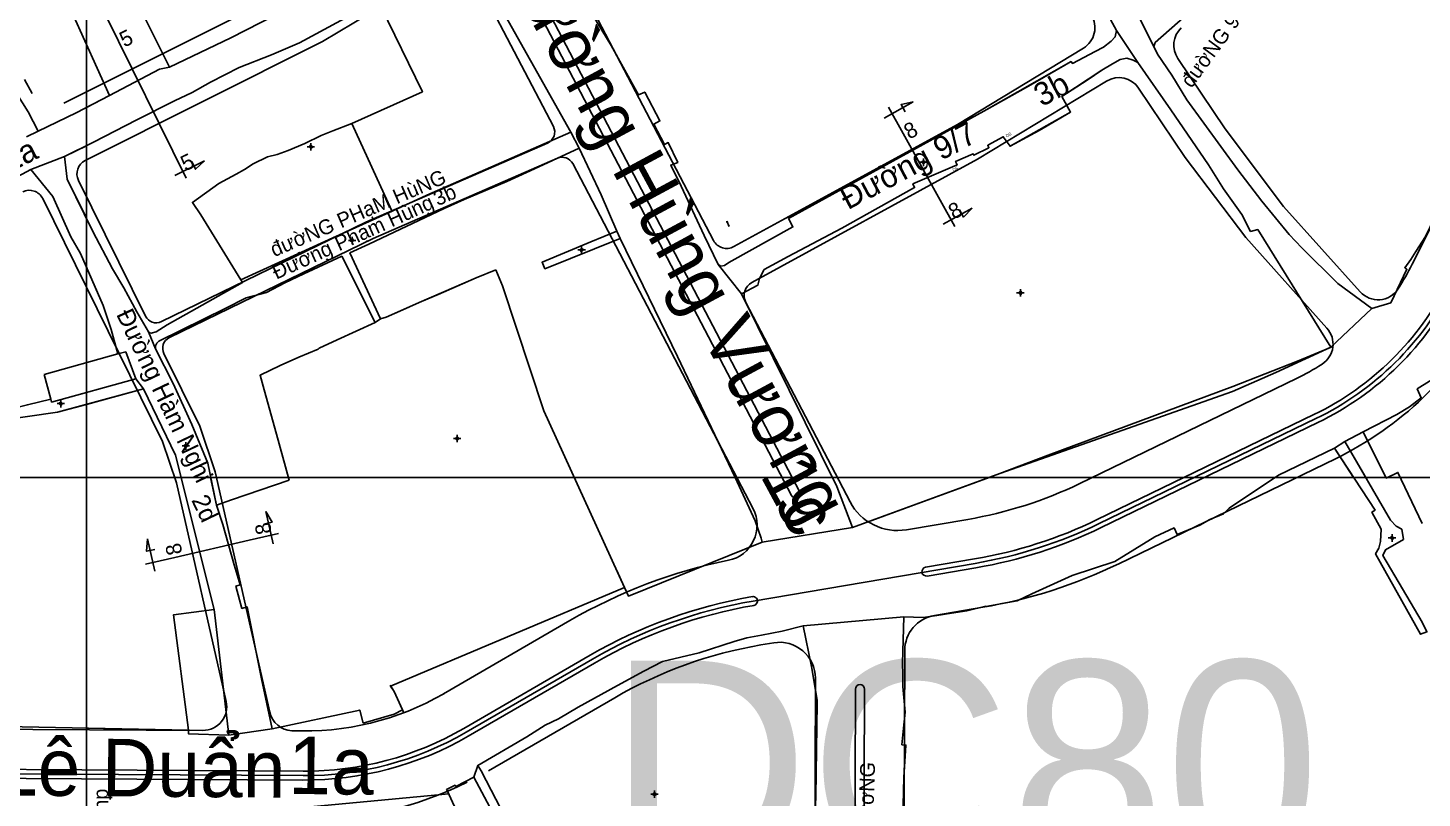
# Model space of a CAD drawing. Extents: x 547408 to 554234, y 1833375 to 1843904.
# Drawn here: x 551480.4 to 551949, y 1838892.1 to 1839151.2 of the extents above; entities that cross this region are included whole.
import ezdxf

# ---------------------------------------------------------------- set-up
doc = ezdxf.new("R2010")
doc.units = 0
for name, color, linetype in [('Level 1', 7, 'Continuous'), ('Level 10', 7, 'Continuous'), ('Level 11', 7, 'Continuous'), ('Level 2', 7, 'Continuous'), ('Level 27', 7, 'Continuous'), ('Level 30', 7, 'Continuous'), ('Level 4', 7, 'Continuous'), ('Level 5', 7, 'Continuous'), ('Level 52', 7, 'Continuous'), ('Level 62', 7, 'Continuous')]:
    doc.layers.add(name, color=color, linetype=linetype)

msp = doc.modelspace()

# ---------------------------------------------------------------- linework, layer by layer
at = {"layer": 'Level 1'}
for p, q in [((551852.23, 1839158.07), (551858.76, 1839144.88)), ((551716.03, 1839084.32), (551715.25, 1839086.16)), ((551715.25, 1839086.16), (551715.32, 1839085.69)), ((551715.25, 1839086.16), (551715.55, 1839085.78)), ((551716.03, 1839084.32), (551715.25, 1839086.16)), ((551715.25, 1839086.16), (551715.32, 1839085.69)), ((551715.25, 1839086.16), (551715.55, 1839085.78)), ((551716.03, 1839084.32), (551715.75, 1839084.67)), ((551716.03, 1839084.32), (551715.75, 1839084.67)), ((551716.03, 1839084.32), (551715.97, 1839084.76)), ((551716.03, 1839084.32), (551715.97, 1839084.76))]:
    msp.add_line(p, q, dxfattribs=at)
for points in [[(551858.76, 1839144.88), (551859.27, 1839146.2), (551869.58, 1839155.31), (551875.89, 1839161.53), (551886.41, 1839173.89), (551893.4, 1839183.64), (551901.78, 1839193.96), (551904.87, 1839198.9), (551916.83, 1839216.38), (551927.95, 1839232.16), (551933.39, 1839239.22), (551937.92, 1839245.38), (551949.83, 1839258.03)], [(551506.31, 1839155.82), (551510.8, 1839146.74)], [(551510.8, 1839146.74), (551529.07, 1839109.72)], [(551768.22, 1839120.85), (551777.95, 1839126.25)], [(551769.64, 1839124.53), (551774.56, 1839115.68)], [(551777.95, 1839126.25), (551773.88, 1839125.38), (551775.26, 1839122.9)], [(551774.56, 1839115.68), (551787.02, 1839093.24)], [(551533.55, 1839100.64), (551529.07, 1839109.72)], [(551529.71, 1839101.56), (551539.7, 1839106.49)], [(551539.7, 1839106.49), (551536.67, 1839103.64), (551535.41, 1839106.18)], [(551791.93, 1839084.38), (551787.02, 1839093.24)], [(551788.05, 1839085.12), (551797.78, 1839090.53)], [(551797.78, 1839090.53), (551794.89, 1839087.53), (551793.52, 1839090.01)], [(551840.47, 1838984.44), (551913.3, 1839019.77)], [(551560.33, 1838988.49), (551562.41, 1838984.89), (551559.65, 1838984.25)], [(551562.84, 1838977.64), (551560.33, 1838988.49)], [(551520.52, 1838979.28), (551520.23, 1838975.13), (551523, 1838975.77)], [(551523.03, 1838968.43), (551520.52, 1838979.28)], [(551529.75, 1838973.1), (551554.76, 1838978.89)], [(551564.62, 1838981.17), (551554.76, 1838978.89)], [(551519.88, 1838970.82), (551529.75, 1838973.1)], [(551724.18, 1838958.41), (551798.78, 1838971.08)], [(551627.62, 1838914.25), (551670.08, 1838938.86)], [(551386.68, 1838900.79), (551572.83, 1838899.69)]]:
    msp.add_lwpolyline(points, dxfattribs=at)
for centre, radius, start, end in [((551869.65, 1839109.74), 100, 295.8785, 333.3871), ((551772.81, 1839123.89), 155, 279.6434, 295.8785), ((551751.32, 1838798.7), 162, 99.6434, 120.0973), ((551573.47, 1839007.69), 108, 269.6616, 300.0973)]:
    msp.add_arc(centre, radius, start, end, dxfattribs=at)
at = {"layer": 'Level 10'}
for p, q in [((551852.23, 1839158.07), (551858.76, 1839144.88)), ((551846.24, 1839150.26), (551853.45, 1839139.49)), ((551479.91, 1839114.49), (551483.86, 1839116.42)), ((551662.89, 1839116.1), (551665.68, 1839110.76)), ((551481.32, 1839103.57), (551492.64, 1839107.86)), ((551678.26, 1839082.81), (551679.45, 1839080.28)), ((551712.41, 1839071.62), (551720.16, 1839061.67)), ((551918.36, 1839043.79), (551932.1, 1839056.82)), ((551520.9, 1839048.97), (551523.22, 1839043.28)), ((551516.62, 1839033.13), (551519.2, 1839029.72)), ((551919.53, 1839009.77), (551923.05, 1839012.03)), ((551727.13, 1838978.2), (551757.47, 1838983.15)), ((551740.98, 1838950.04), (551774.75, 1838953.06)), ((551547.9, 1838913.26), (551562.45, 1838915.4)), ((551630.3, 1838899.16), (551631.61, 1838903.13))]:
    msp.add_line(p, q, dxfattribs=at)
for points in [[(551344.61, 1839305.69), (551347.07, 1839304.57), (551349.72, 1839303.43), (551363.29, 1839295.87), (551370.25, 1839283.09), (551377.49, 1839273.37), (551381.78, 1839267.82), (551386.24, 1839262.18), (551396.27, 1839249.84), (551408.43, 1839233.16), (551417.73, 1839220.11), (551426.05, 1839206.76), (551429.8, 1839201.1), (551440.36, 1839185.46), (551451.36, 1839169.37), (551454.71, 1839164.2), (551464.05, 1839148.66), (551469.49, 1839140.18), (551480.42, 1839122.9), (551483.86, 1839116.42)], [(551482.45, 1839298.41), (551464.08, 1839289.14), (551461.99, 1839288.05), (551453.15, 1839282.69), (551444.13, 1839277.09), (551447.85, 1839271.54), (551452.05, 1839265.69), (551455.03, 1839261.72), (551459.11, 1839256.03), (551462.47, 1839251.25), (551466.14, 1839246.23), (551469.64, 1839241.23), (551483.85, 1839219.5), (551487.72, 1839215.07), (551489.34, 1839212.06), (551495.82, 1839199.44), (551502.85, 1839186.94), (551514.61, 1839164.79), (551527.98, 1839137.95)], [(551769.73, 1839289.58), (551771.92, 1839289.02), (551773.86, 1839287.68), (551781.67, 1839272.48), (551784.59, 1839265.91), (551789.48, 1839255.26), (551800.08, 1839233.84), (551809.48, 1839215.4), (551812.94, 1839209.05), (551815.56, 1839202.46), (551820.8, 1839193.88), (551823.64, 1839188.59), (551825.96, 1839184.36), (551829.78, 1839177.69), (551833.15, 1839171.2), (551840.3, 1839159.31), (551844.28, 1839154.04), (551846.24, 1839150.26)], [(551858.76, 1839144.88), (551859.27, 1839146.2), (551869.58, 1839155.31), (551875.89, 1839161.53), (551886.41, 1839173.89), (551893.4, 1839183.64), (551901.78, 1839193.96), (551904.87, 1839198.9), (551916.83, 1839216.38), (551927.95, 1839232.16), (551933.39, 1839239.22), (551937.92, 1839245.38), (551949.83, 1839258.03)], [(551932.1, 1839056.82), (551938.47, 1839058.67), (551943.85, 1839069.99), (551943.15, 1839070.48), (551945.15, 1839073.25), (551945.16, 1839073.27), (551946.92, 1839075.95), (551950.1, 1839081.04), (551953.23, 1839087.46), (551957.35, 1839094.46), (551970.7, 1839123.21), (551978.15, 1839138.73), (551990.52, 1839166.73), (552000.84, 1839183.23), (552003.59, 1839189.74), (552027.54, 1839227.93), (552036.84, 1839246.5)], [(551649.8, 1839199.45), (551649.19, 1839196.26), (551649.61, 1839192.17), (551650.22, 1839190.16), (551654.27, 1839183.44), (551657.65, 1839177.71), (551662.61, 1839169.11), (551671.72, 1839152.97), (551676.37, 1839145.2), (551685.62, 1839128.61), (551687.68, 1839129.59), (551692.79, 1839119.88), (551690.75, 1839118.82), (551694.33, 1839112), (551695.59, 1839112.6), (551698.77, 1839105.93), (551696.45, 1839105.01), (551699.99, 1839097.89), (551707.62, 1839081.33), (551712.41, 1839071.62)], [(551492.64, 1839107.86), (551502.4, 1839112.71), (551516.96, 1839120.26), (551529.59, 1839126.58), (551535.62, 1839129.44), (551541.72, 1839132.94), (551551.37, 1839137.9), (551562.2, 1839142.15), (551571.64, 1839146.11), (551597.94, 1839160.4), (551619.98, 1839173.88)], [(551619.98, 1839173.88), (551625.59, 1839173.01), (551628.69, 1839171.57), (551631.2, 1839169.5), (551633.67, 1839167.2), (551635.73, 1839164.39), (551662.89, 1839116.1)], [(551527.98, 1839137.95), (551548.53, 1839147.85), (551568.97, 1839158.28)], [(551712.41, 1839071.62), (551713.28, 1839071.04), (551714.49, 1839071.25), (551715.92, 1839072.24), (551737.47, 1839084.23), (551736, 1839087.03), (551801.71, 1839123.17), (551831, 1839139.82), (551831.43, 1839139.19), (551839.1, 1839143.27), (551841.87, 1839144.67), (551844.46, 1839146.68), (551845.85, 1839148.14), (551846.24, 1839150.26)], [(551720.16, 1839061.67), (551725.69, 1839064.61), (551726.21, 1839066.86), (551727.83, 1839069.88), (551735.89, 1839074.32), (551753.98, 1839083.84), (551778.38, 1839097.48), (551777.83, 1839098.68), (551792.74, 1839105.13), (551792.2, 1839106.25), (551798.13, 1839108.8), (551798.33, 1839108.33), (551803.36, 1839110.88), (551803, 1839111.7), (551808.21, 1839114.57), (551810.48, 1839111.34), (551830.84, 1839122.84), (551827.88, 1839128.08), (551841.32, 1839136.91), (551844.95, 1839139.1), (551847.47, 1839140.52), (551849.69, 1839140.97), (551851.84, 1839140.36), (551853.45, 1839139.49)], [(551858.76, 1839144.88), (551860.09, 1839142.29), (551864.86, 1839135.28), (551869.95, 1839126.96), (551887, 1839103.46), (551895.11, 1839092.9), (551904.28, 1839081.69), (551908.57, 1839077.23), (551920.69, 1839065.17), (551932.1, 1839056.82)], [(551483.86, 1839116.42), (551496.59, 1839122.65), (551507.79, 1839128.39), (551524.56, 1839137.32), (551527.98, 1839137.95)], [(551853.45, 1839139.49), (551864.55, 1839123.56), (551877.21, 1839105.07), (551882.26, 1839097.03), (551888.35, 1839088.42), (551891.31, 1839082.72), (551893.73, 1839083.35), (551918.36, 1839043.79)], [(551520.9, 1839048.97), (551521.29, 1839048.58), (551521.83, 1839048.46), (551523.43, 1839048.91), (551527.19, 1839051.31), (551552.47, 1839065.55), (551551.98, 1839066.47), (551571.07, 1839075.13), (551582.87, 1839080.56), (551602.77, 1839089.53), (551614.47, 1839094.89), (551662.89, 1839116.1)], [(551492.64, 1839107.86), (551493.57, 1839100.29), (551502.2, 1839082.64), (551508.83, 1839070.15), (551512.56, 1839063.69), (551517, 1839055.72), (551520.9, 1839048.97)], [(551523.22, 1839043.28), (551523.25, 1839044.21), (551523.73, 1839045.13), (551524.31, 1839045.82), (551546.89, 1839056.92), (551553.7, 1839060.38), (551560.57, 1839062.17), (551566.74, 1839065.43), (551573.09, 1839068.49), (551585.87, 1839074.37), (551597.03, 1839052.09), (551598.87, 1839053.27), (551588.61, 1839075.5), (551594.97, 1839078.42), (551620.26, 1839090.39), (551626.97, 1839093.44), (551641.29, 1839099.49), (551649.14, 1839103.06), (551665.68, 1839110.76)], [(551665.68, 1839110.76), (551673.1, 1839095.03), (551678.26, 1839082.81)], [(551339.57, 1838991.66), (551341.67, 1838997.91), (551355.45, 1839014.08), (551361, 1839020.21), (551366.88, 1839027.41), (551373.65, 1839034.23), (551380.01, 1839039.79), (551385.93, 1839045.97), (551396.89, 1839051.61), (551395.63, 1839056.17), (551401.69, 1839059.87), (551409.05, 1839063.94), (551415.3, 1839067.1), (551425.98, 1839072.75), (551431.31, 1839075.5), (551437.48, 1839078.94), (551441.06, 1839080.71), (551446.75, 1839083.84), (551452.58, 1839088.15), (551462, 1839092.98), (551467.62, 1839096.22), (551481.32, 1839103.57)], [(551481.32, 1839103.57), (551488.79, 1839094.44), (551494.81, 1839080.89), (551498.04, 1839075.31), (551505.71, 1839057.75), (551508.36, 1839049.74), (551510.64, 1839041.49), (551513.22, 1839042.2), (551516.62, 1839033.13)], [(551678.26, 1839082.81), (551669.54, 1839079.24), (551653.19, 1839072.35), (551654.16, 1839070.15), (551679.45, 1839080.28)], [(551679.45, 1839080.28), (551698.72, 1839040.68), (551718.1, 1839000), (551724.78, 1838985.35), (551726.81, 1838979.54), (551727.13, 1838978.2)], [(551720.16, 1839061.67), (551752.31, 1838996.9), (551757.47, 1838983.15)], [(551523.22, 1839043.28), (551529.14, 1839031.56), (551535.47, 1839017.82), (551540.79, 1839004.81), (551543.7, 1838990.64), (551545.92, 1838984.18), (551549.67, 1838970.54), (551551.65, 1838963.81), (551550.25, 1838963.43), (551552.27, 1838955.91), (551554.07, 1838956.44), (551558.86, 1838932.29), (551562.45, 1838915.4)], [(551757.47, 1838983.15), (551807.01, 1839001.29), (551885.27, 1839028.91), (551899.87, 1839035.25), (551918.36, 1839043.79)], [(551516.62, 1839033.13), (551488.33, 1839025.31), (551488.05, 1839026.29), (551480.22, 1839024.43), (551473.13, 1839022.61), (551466.03, 1839022.67), (551457.06, 1839021.67), (551447.87, 1839019.81), (551448.34, 1839016.47), (551470.83, 1839019.1), (551490.25, 1839021.88), (551519.2, 1839029.72)], [(551923.05, 1839012.03), (551929.21, 1839015.34), (551940.54, 1839021.1), (551944.71, 1839023.68), (551948.67, 1839026.77), (551947.35, 1839029.73), (551951.49, 1839032.37), (551955.71, 1839034.38)], [(551519.2, 1839029.72), (551529.95, 1839007.45), (551543, 1838955.6), (551547.9, 1838913.26)], [(551774.75, 1838953.06), (551781.29, 1838952.85), (551785.91, 1838953.51), (551790.8, 1838954.3), (551795.95, 1838955.07), (551802.37, 1838956.64), (551802.38, 1838956.58), (551812.89, 1838958.48), (551817.78, 1838960.78), (551831.41, 1838967.03), (551845.68, 1838971.65), (551859.14, 1838980.05), (551865.59, 1838982.99), (551866.6, 1838980.8), (551874.31, 1838983.94), (551877.63, 1838985.86), (551882.18, 1838987.68), (551884.18, 1838989.66), (551900.74, 1839000.77), (551919.53, 1839009.77)], [(551923.05, 1839012.03), (551938.35, 1838985.63), (551940.31, 1838983.54), (551942.16, 1838982.56), (551942.77, 1838979.12), (551936.71, 1838975.65), (551935.83, 1838973.74), (551948.98, 1838951.34), (551950.58, 1838947.99), (551948.49, 1838947.21), (551933.33, 1838974.27), (551934.42, 1838976.16), (551935.02, 1838978.46), (551935.18, 1838982.53), (551932.11, 1838988.32), (551933.2, 1838988.98), (551919.53, 1839009.77)], [(551562.45, 1838915.4), (551591.88, 1838921.75), (551593.08, 1838917.38), (551603.46, 1838920.4), (551606.31, 1838921.84), (551603.51, 1838927.97), (551602.29, 1838929.81), (551680.9, 1838962.98), (551682.23, 1838960.07), (551727.13, 1838978.2)], [(551631.61, 1838903.13), (551648.07, 1838912.69), (551654.24, 1838916.62), (551658.7, 1838918.77), (551665.34, 1838922.66), (551678.48, 1838930.03), (551687.34, 1838934.79), (551693.66, 1838938.11), (551705.96, 1838940.94), (551717.72, 1838944.84), (551721.98, 1838946.04), (551726.92, 1838946.9), (551733.93, 1838948.27), (551740.98, 1838950.04)], [(551740.98, 1838950.04), (551743.71, 1838936.39), (551745.65, 1838925.09), (551745.61, 1838924), (551745.2, 1838892.76), (551744.93, 1838886.72), (551745.25, 1838870.98), (551745, 1838865.93), (551744.52, 1838865.9), (551744.6, 1838853.64), (551744.58, 1838849.24), (551744.8, 1838843.3), (551744.82, 1838837.28)], [(551774.75, 1838953.06), (551774.31, 1838937.56), (551774.49, 1838933.75), (551774.48, 1838929.63), (551775.19, 1838921.06), (551774.63, 1838915.64), (551774.12, 1838910.06), (551775.5, 1838909.98), (551774.76, 1838899.1), (551774.5, 1838889.7), (551774.42, 1838880.87), (551774.49, 1838872.96)], [(551408.05, 1838917.34), (551426.71, 1838916.81), (551461.47, 1838916.43), (551534.33, 1838915.01), (551534.37, 1838913.71), (551547.9, 1838913.26)], [(551631.61, 1838903.13), (551632.66, 1838901.29), (551640.99, 1838885.26), (551648.82, 1838871), (551661.13, 1838845.94), (551664.53, 1838838.89)], [(551556.17, 1838887.42), (551621.81, 1838893.58), (551621.1, 1838895.01), (551623.96, 1838896.45), (551624.21, 1838896.04), (551630.3, 1838899.16)], [(551630.3, 1838899.16), (551636.52, 1838887.4)]]:
    msp.add_lwpolyline(points, dxfattribs=at)
at = {"layer": 'Level 11'}
for p, q in [((551574.85, 1839111.17), (551574.22, 1839111.17)), ((551575.47, 1839111.79), (551574.85, 1839111.17)), ((551574.85, 1839111.17), (551575.47, 1839110.55)), ((551575.47, 1839112.42), (551575.47, 1839111.79)), ((551576.09, 1839111.17), (551575.47, 1839111.79)), ((551575.47, 1839110.55), (551576.09, 1839111.17)), ((551575.47, 1839110.55), (551575.47, 1839109.92)), ((551576.72, 1839111.17), (551576.09, 1839111.17)), ((551780.75, 1839105.96), (551780.13, 1839105.96)), ((551781.38, 1839106.59), (551780.75, 1839105.96)), ((551780.75, 1839105.96), (551781.38, 1839105.33)), ((551781.38, 1839107.21), (551781.38, 1839106.59)), ((551782.01, 1839105.96), (551781.38, 1839106.59)), ((551781.38, 1839105.33), (551782.01, 1839105.96)), ((551781.38, 1839105.33), (551781.38, 1839104.71)), ((551782.63, 1839105.96), (551782.01, 1839105.96)), ((551689.94, 1839089.45), (551689.31, 1839088.82)), ((551689.94, 1839090.07), (551689.94, 1839089.45)), ((551690.56, 1839088.82), (551689.94, 1839089.45)), ((551689.31, 1839088.82), (551688.69, 1839088.82)), ((551689.31, 1839088.82), (551689.94, 1839088.19)), ((551689.94, 1839088.19), (551690.56, 1839088.82)), ((551689.94, 1839088.19), (551689.94, 1839087.57)), ((551691.19, 1839088.82), (551690.56, 1839088.82)), ((551588.69, 1839079.69), (551588.07, 1839079.69)), ((551589.32, 1839080.31), (551588.69, 1839079.69)), ((551588.69, 1839079.69), (551589.32, 1839079.07)), ((551589.32, 1839080.94), (551589.32, 1839080.31)), ((551589.94, 1839079.69), (551589.32, 1839080.31)), ((551589.32, 1839079.07), (551589.94, 1839079.69)), ((551590.57, 1839079.69), (551589.94, 1839079.69)), ((551589.32, 1839079.07), (551589.32, 1839078.44)), ((551665.85, 1839076.48), (551665.23, 1839076.48)), ((551666.48, 1839077.11), (551665.85, 1839076.48)), ((551665.85, 1839076.48), (551666.48, 1839075.85)), ((551666.48, 1839077.73), (551666.48, 1839077.11)), ((551667.11, 1839076.48), (551666.48, 1839077.11)), ((551666.48, 1839075.85), (551667.11, 1839076.48)), ((551666.48, 1839075.85), (551666.48, 1839075.23)), ((551667.73, 1839076.48), (551667.11, 1839076.48)), ((551813.31, 1839062.06), (551812.69, 1839062.06)), ((551813.94, 1839062.69), (551813.31, 1839062.06)), ((551813.31, 1839062.06), (551813.94, 1839061.43)), ((551813.94, 1839063.31), (551813.94, 1839062.69)), ((551814.56, 1839062.06), (551813.94, 1839062.69)), ((551813.94, 1839061.43), (551814.56, 1839062.06)), ((551813.94, 1839061.43), (551813.94, 1839060.81)), ((551815.19, 1839062.06), (551814.56, 1839062.06)), ((551490.77, 1839024.8), (551490.15, 1839024.8)), ((551491.4, 1839025.43), (551490.77, 1839024.8)), ((551490.77, 1839024.8), (551491.4, 1839024.17)), ((551491.4, 1839026.05), (551491.4, 1839025.43)), ((551492.03, 1839024.8), (551491.4, 1839025.43)), ((551491.4, 1839024.17), (551492.03, 1839024.8)), ((551491.4, 1839024.17), (551491.4, 1839023.55)), ((551492.65, 1839024.8), (551492.03, 1839024.8)), ((551624.64, 1839014.33), (551624.64, 1839013.71)), ((551532.81, 1839010.56), (551532.19, 1839010.56)), ((551533.44, 1839011.19), (551532.81, 1839010.56)), ((551532.81, 1839010.56), (551533.44, 1839009.93)), ((551533.44, 1839011.81), (551533.44, 1839011.19)), ((551534.06, 1839010.56), (551533.44, 1839011.19)), ((551533.44, 1839009.93), (551534.06, 1839010.56)), ((551533.44, 1839009.93), (551533.44, 1839009.31)), ((551534.69, 1839010.56), (551534.06, 1839010.56)), ((551624.01, 1839013.08), (551623.39, 1839013.08)), ((551624.64, 1839013.71), (551624.01, 1839013.08)), ((551624.01, 1839013.08), (551624.64, 1839012.45)), ((551625.27, 1839013.08), (551624.64, 1839013.71)), ((551624.64, 1839012.45), (551625.27, 1839013.08)), ((551624.64, 1839012.45), (551624.64, 1839011.83)), ((551625.89, 1839013.08), (551625.27, 1839013.08)), ((551938.25, 1838979.62), (551937.62, 1838979.62)), ((551938.87, 1838980.25), (551938.25, 1838979.62)), ((551938.25, 1838979.62), (551938.87, 1838978.99)), ((551938.87, 1838980.87), (551938.87, 1838980.25)), ((551939.49, 1838979.62), (551938.87, 1838980.25)), ((551938.87, 1838978.99), (551939.49, 1838979.62)), ((551938.87, 1838978.99), (551938.87, 1838978.37)), ((551940.12, 1838979.62), (551939.49, 1838979.62)), ((551690.33, 1838893.48), (551689.71, 1838893.48)), ((551690.96, 1838894.11), (551690.33, 1838893.48)), ((551690.33, 1838893.48), (551690.96, 1838892.85)), ((551690.96, 1838894.73), (551690.96, 1838894.11)), ((551691.59, 1838893.48), (551690.96, 1838894.11)), ((551690.96, 1838892.85), (551691.59, 1838893.48)), ((551690.96, 1838892.85), (551690.96, 1838892.23)), ((551692.21, 1838893.48), (551691.59, 1838893.48))]:
    msp.add_line(p, q, dxfattribs=at)
for centre in [(551575.47, 1839111.17), (551781.38, 1839105.96), (551689.94, 1839088.82), (551589.32, 1839079.69), (551666.48, 1839076.48), (551813.94, 1839062.06), (551491.4, 1839024.8), (551533.44, 1839010.56), (551624.64, 1839013.08), (551938.87, 1838979.62), (551690.96, 1838893.48)]:
    msp.add_circle(centre, 0.15, dxfattribs=at)
at = {"layer": 'Level 2'}
for p, q in [((551853.45, 1839139.49), (551846.24, 1839150.26)), ((551887, 1839103.46), (551869.95, 1839126.96)), ((551662.89, 1839116.1), (551614.47, 1839094.89)), ((551665.68, 1839110.76), (551662.89, 1839116.1)), ((551492.64, 1839107.86), (551481.32, 1839103.57)), ((551649.14, 1839103.06), (551665.68, 1839110.76)), ((551641.29, 1839099.49), (551649.14, 1839103.06)), ((551614.47, 1839094.89), (551602.77, 1839089.53)), ((551602.77, 1839089.53), (551582.87, 1839080.56)), ((551582.87, 1839080.56), (551571.07, 1839075.13)), ((551498.04, 1839075.31), (551505.71, 1839057.75)), ((551588.61, 1839075.5), (551594.97, 1839078.42)), ((551505.71, 1839057.75), (551508.36, 1839049.74)), ((551546.89, 1839056.92), (551553.7, 1839060.38)), ((551918.36, 1839043.79), (551932.1, 1839056.82)), ((551520.9, 1839048.97), (551523.22, 1839043.28)), ((551523.43, 1839048.91), (551521.83, 1839048.46)), ((551527.19, 1839051.31), (551523.43, 1839048.91)), ((551513.22, 1839042.2), (551516.62, 1839033.13)), ((551523.22, 1839043.28), (551523.25, 1839044.21)), ((551523.25, 1839044.21), (551523.73, 1839045.13)), ((551516.62, 1839033.13), (551519.2, 1839029.72)), ((551519.2, 1839029.72), (551529.95, 1839007.45)), ((551535.47, 1839017.82), (551529.14, 1839031.56)), ((551529.95, 1839007.45), (551543, 1838955.6)), ((551549.67, 1838970.54), (551545.92, 1838984.18)), ((551543, 1838955.6), (551547.9, 1838913.26)), ((551774.75, 1838953.06), (551740.98, 1838950.04)), ((551740.98, 1838950.04), (551743.71, 1838936.39)), ((551743.71, 1838936.39), (551745.65, 1838925.09)), ((551547.9, 1838913.26), (551562.45, 1838915.4))]:
    msp.add_line(p, q, dxfattribs=at)
for points in [[(551437.48, 1839078.94), (551441.06, 1839080.71), (551446.75, 1839083.84), (551452.58, 1839088.15), (551462, 1839092.98), (551467.62, 1839096.22), (551481.32, 1839103.57), (551492.64, 1839107.86), (551502.4, 1839112.71), (551516.96, 1839120.26), (551529.59, 1839126.58), (551535.62, 1839129.44), (551541.72, 1839132.94), (551551.37, 1839137.9), (551562.2, 1839142.15), (551571.64, 1839146.11), (551597.94, 1839160.4), (551619.98, 1839173.88), (551649.8, 1839199.45), (551672.62, 1839215.25)], [(551860.09, 1839142.29), (551858.76, 1839144.88), (551852.23, 1839158.07), (551840.03, 1839175.12), (551836.5, 1839180.24)], [(551573.55, 1839161.78), (551568.97, 1839158.28), (551548.53, 1839147.85), (551527.98, 1839137.95), (551524.56, 1839137.32), (551507.79, 1839128.39), (551496.59, 1839122.65), (551483.86, 1839116.42), (551479.91, 1839114.49)], [(551840.3, 1839159.31), (551844.28, 1839154.04), (551846.24, 1839150.26), (551853.45, 1839139.49), (551864.55, 1839123.56), (551877.21, 1839105.07), (551882.26, 1839097.03), (551888.35, 1839088.42), (551891.31, 1839082.72), (551893.73, 1839083.35), (551918.36, 1839043.79)], [(551846.24, 1839150.26), (551845.85, 1839148.14), (551844.46, 1839146.68), (551841.87, 1839144.67), (551839.1, 1839143.27), (551831.43, 1839139.19), (551831, 1839139.82), (551816.64, 1839131.52), (551801.71, 1839123.17), (551736, 1839087.03), (551737.47, 1839084.23), (551715.92, 1839072.24), (551714.49, 1839071.25), (551713.28, 1839071.04), (551712.41, 1839071.62), (551720.16, 1839061.67), (551725.69, 1839064.61), (551726.21, 1839066.86), (551727.83, 1839069.88), (551735.89, 1839074.32), (551753.98, 1839083.84), (551778.38, 1839097.48), (551777.83, 1839098.68), (551792.74, 1839105.13), (551792.2, 1839106.25), (551798.13, 1839108.8), (551798.33, 1839108.33), (551803.36, 1839110.88), (551803, 1839111.7), (551808.21, 1839114.57), (551810.48, 1839111.34), (551820.27, 1839116.68), (551830.84, 1839122.84), (551827.88, 1839128.08), (551836.43, 1839133.62), (551841.32, 1839136.91), (551844.95, 1839139.1), (551847.47, 1839140.52), (551849.69, 1839140.97), (551851.84, 1839140.36), (551853.45, 1839139.49)], [(551869.95, 1839126.96), (551864.86, 1839135.28), (551860.09, 1839142.29)], [(551529.14, 1839031.56), (551523.22, 1839043.28), (551520.9, 1839048.97), (551517, 1839055.72), (551512.56, 1839063.69), (551508.83, 1839070.15), (551502.2, 1839082.64), (551493.57, 1839100.29), (551492.64, 1839107.86)], [(551481.32, 1839103.57), (551488.79, 1839094.44), (551494.81, 1839080.89), (551498.04, 1839075.31)], [(551932.1, 1839056.82), (551920.69, 1839065.17), (551908.57, 1839077.23), (551904.28, 1839081.69), (551895.11, 1839092.9), (551887, 1839103.46)], [(551594.97, 1839078.42), (551620.26, 1839090.39), (551626.97, 1839093.44), (551641.29, 1839099.49)], [(551950.1, 1839081.04), (551946.92, 1839075.95), (551945.16, 1839073.27), (551945.15, 1839073.25), (551943.15, 1839070.48), (551943.85, 1839069.99), (551938.47, 1839058.67), (551932.1, 1839056.82), (551918.36, 1839043.79), (551899.87, 1839035.25), (551885.27, 1839028.91), (551807.01, 1839001.29), (551757.47, 1838983.15)], [(551571.07, 1839075.13), (551551.98, 1839066.47), (551552.47, 1839065.55), (551527.19, 1839051.31)], [(551573.09, 1839068.49), (551585.87, 1839074.37), (551597.03, 1839052.09), (551598.87, 1839053.27), (551588.61, 1839075.5)], [(551553.7, 1839060.38), (551560.57, 1839062.17), (551566.74, 1839065.43), (551573.09, 1839068.49)], [(551523.73, 1839045.13), (551524.31, 1839045.82), (551546.89, 1839056.92)], [(551508.36, 1839049.74), (551510.64, 1839041.49), (551513.22, 1839042.2)], [(551521.83, 1839048.46), (551521.29, 1839048.58), (551520.9, 1839048.97)], [(551556.17, 1838887.42), (551621.81, 1838893.58), (551621.1, 1838895.01), (551623.96, 1838896.45), (551624.21, 1838896.04), (551630.3, 1838899.16), (551631.61, 1838903.13), (551648.07, 1838912.69), (551654.24, 1838916.62), (551658.7, 1838918.77), (551665.34, 1838922.66), (551678.48, 1838930.03), (551687.34, 1838934.79), (551693.66, 1838938.11), (551705.96, 1838940.94), (551717.72, 1838944.84), (551721.98, 1838946.04), (551726.92, 1838946.9), (551733.93, 1838948.27), (551740.98, 1838950.04), (551774.75, 1838953.06), (551781.29, 1838952.85), (551785.91, 1838953.51), (551790.8, 1838954.3), (551795.95, 1838955.07), (551802.37, 1838956.64), (551802.38, 1838956.58), (551812.89, 1838958.48), (551817.78, 1838960.78), (551831.41, 1838967.03), (551845.68, 1838971.65), (551859.14, 1838980.05), (551865.59, 1838982.99), (551866.6, 1838980.8), (551874.31, 1838983.94), (551877.63, 1838985.86), (551882.18, 1838987.68), (551884.18, 1838989.66), (551900.74, 1839000.77), (551919.53, 1839009.77), (551923.05, 1839012.03), (551929.21, 1839015.34), (551940.54, 1839021.1), (551944.71, 1839023.68), (551948.67, 1839026.77), (551947.35, 1839029.73), (551951.49, 1839032.37)], [(551545.92, 1838984.18), (551543.7, 1838990.64), (551540.79, 1839004.81), (551535.47, 1839017.82)], [(551757.47, 1838983.15), (551727.13, 1838978.2), (551682.23, 1838960.07), (551680.9, 1838962.98), (551602.29, 1838929.81), (551603.51, 1838927.97), (551606.31, 1838921.84), (551603.46, 1838920.4), (551593.08, 1838917.38), (551591.88, 1838921.75), (551562.45, 1838915.4), (551547.9, 1838913.26), (551534.37, 1838913.71), (551534.33, 1838915.01), (551461.47, 1838916.43), (551426.71, 1838916.81), (551408.05, 1838917.34), (551404.51, 1838915.32), (551357.33, 1838909.19)], [(551552.27, 1838955.91), (551550.25, 1838963.43), (551551.65, 1838963.81), (551549.67, 1838970.54)], [(551562.45, 1838915.4), (551558.86, 1838932.29), (551554.07, 1838956.44), (551552.27, 1838955.91)], [(551774.49, 1838872.96), (551774.42, 1838880.87), (551774.5, 1838889.7), (551774.76, 1838899.1), (551775.5, 1838909.98), (551774.12, 1838910.06), (551774.63, 1838915.64), (551775.19, 1838921.06), (551774.48, 1838929.63), (551774.49, 1838933.75), (551774.31, 1838937.56), (551774.75, 1838953.06)], [(551745.65, 1838925.09), (551745.61, 1838924), (551745.2, 1838892.76), (551744.93, 1838886.72), (551745.25, 1838870.98)]]:
    msp.add_lwpolyline(points, dxfattribs=at)
at = {"layer": 'Level 27'}
for p, q in [((551685.62, 1839128.61), (551676.37, 1839145.2)), ((551673.1, 1839095.03), (551678.26, 1839082.81)), ((551724.78, 1838985.35), (551726.81, 1838979.54)), ((551727.13, 1838978.2), (551757.47, 1838983.15)), ((551726.81, 1838979.54), (551727.13, 1838978.2))]:
    msp.add_line(p, q, dxfattribs=at)
for points in [[(551676.37, 1839145.2), (551671.72, 1839152.97), (551662.61, 1839169.11), (551657.65, 1839177.71), (551654.27, 1839183.44)], [(551633.67, 1839167.2), (551635.73, 1839164.39), (551662.89, 1839116.1)], [(551692.79, 1839119.88), (551687.68, 1839129.59), (551685.62, 1839128.61)], [(551694.33, 1839112), (551690.75, 1839118.82), (551692.79, 1839119.88)], [(551662.89, 1839116.1), (551665.68, 1839110.76), (551673.1, 1839095.03)], [(551707.62, 1839081.33), (551699.99, 1839097.89), (551696.45, 1839105.01), (551698.77, 1839105.93), (551695.59, 1839112.6), (551694.33, 1839112)], [(551678.26, 1839082.81), (551679.45, 1839080.28), (551698.72, 1839040.68)], [(551720.16, 1839061.67), (551712.41, 1839071.62), (551707.62, 1839081.33)], [(551757.47, 1838983.15), (551752.31, 1838996.9), (551720.16, 1839061.67)], [(551698.72, 1839040.68), (551718.1, 1839000), (551724.78, 1838985.35)]]:
    msp.add_lwpolyline(points, dxfattribs=at)
at = {"layer": 'Level 30'}
for points in [[(551945.65, 1839071.66), (552029.11, 1839238.22)], [(551710.81, 1839079.68), (551655.84, 1839184.95)], [(551616.21, 1839168.62), (551579.34, 1839146.59)], [(551737, 1838993.87), (551647.2, 1839165.85)], [(551739.66, 1838995.25), (551649.86, 1839167.24)], [(551562.31, 1839160.98), (551492.38, 1839125.86)], [(551656.97, 1839117.96), (551633, 1839163.87)], [(551598.96, 1839158.31), (551612.95, 1839129.69), (551589.25, 1839119), (551602.72, 1839089.63)], [(551579.34, 1839146.59), (551499.6, 1839106.55)], [(551835.14, 1839144.35), (551792.78, 1839118.73)], [(551882.79, 1839117.19), (551866.87, 1839140.9)], [(551481.83, 1839129.06), (551479.17, 1839133.76)], [(551842.93, 1839133.29), (551799.52, 1839107.03)], [(551869.35, 1839107.62), (551853.71, 1839130.9)], [(551589.25, 1839119), (551582.89, 1839116.58), (551578.94, 1839115), (551573.4, 1839112.29), (551567.88, 1839109.92), (551564.11, 1839108.64), (551560.93, 1839107.77), (551556.08, 1839105.45), (551553.14, 1839103.5), (551550.37, 1839102.01), (551544.5, 1839098.85), (551535.63, 1839092.48), (551538.48, 1839088.28), (551551.98, 1839066.47), (551552.44, 1839065.61)], [(551792.78, 1839118.73), (551717.64, 1839077.6)], [(551902.45, 1839091.13), (551882.79, 1839117.19)], [(551593.94, 1839085.8), (551655.03, 1839112.44)], [(551596.45, 1839080.35), (551658.33, 1839107.34)], [(551724.09, 1838989.42), (551663.47, 1839105.52)], [(551799.52, 1839107.03), (551723.72, 1839065.54)], [(551889.7, 1839080.64), (551869.35, 1839107.62)], [(551519.88, 1839054.2), (551497.36, 1839099.87)], [(551525.59, 1839012.07), (551485.33, 1839093.76)], [(551928.21, 1839062.37), (551902.45, 1839091.13)], [(551525.21, 1839052.37), (551593.94, 1839085.8)], [(551527.9, 1839047.01), (551596.45, 1839080.35)], [(551917.01, 1839050.15), (551889.7, 1839080.64)], [(551756.7, 1838991.79), (551721.69, 1839058.84)], [(551762.76, 1838985.09), (551807.01, 1839001.29), (551823.27, 1839007.48), (551885.39, 1839030.57), (551907.07, 1839039.09), (551919, 1839043.97)], [(551538.1, 1839017.24), (551526.07, 1839041.64)], [(551833.92, 1838997.93), (551906.75, 1839033.26)], [(551450.01, 1839002.81), (551448.37, 1839016.47), (551470.83, 1839019.1), (551490.25, 1839021.88), (551517.16, 1839029.17)], [(551839.81, 1838985.79), (551912.64, 1839021.12)], [(551543.31, 1839001.83), (551538.1, 1839017.24)], [(551841.12, 1838983.09), (551913.95, 1839018.42)], [(551530.29, 1838998.17), (551525.59, 1839012.07)], [(551847.01, 1838970.94), (551919.85, 1839006.27)], [(551561.66, 1838921.01), (551543.31, 1839001.83)], [(551546.99, 1838924.66), (551530.29, 1838998.17)], [(551775.67, 1838982.37), (551796.27, 1838985.87)], [(551782.1, 1838969.77), (551798.53, 1838972.56)], [(551678.28, 1838968.7), (551680.79, 1838963.22)], [(551782.6, 1838966.81), (551799.03, 1838969.61)], [(551785.07, 1838953.54), (551801.29, 1838956.3)], [(551620.1, 1838927.22), (551662.56, 1838951.83)], [(551726.7, 1838943.62), (551731.04, 1838944.36)], [(551626.87, 1838915.55), (551669.33, 1838940.15)], [(551774.71, 1838836.75), (551775.08, 1838941.75)], [(551628.38, 1838912.95), (551670.84, 1838937.56)], [(551603.51, 1838927.97), (551602.13, 1838930.08)], [(551744.71, 1838836.86), (551745.05, 1838932.49)], [(551606.76, 1838920.85), (551603.51, 1838927.97)], [(551635.17, 1838901.28), (551677.61, 1838925.88)], [(551758.21, 1838836.81), (551758.54, 1838928.8)], [(551761.21, 1838836.8), (551761.54, 1838928.78)], [(551386.77, 1838915.79), (551539.14, 1838914.89)], [(551386.69, 1838902.29), (551572.84, 1838901.19)], [(551386.67, 1838899.29), (551572.82, 1838898.19)], [(551621.43, 1838894.42), (551625.47, 1838885.57), (551627.37, 1838877.35), (551633.39, 1838855.4), (551623.27, 1838852.57), (551611.93, 1838850.61), (551598.32, 1838847.33), (551591.7, 1838845.32), (551587.64, 1838855.49), (551560.75, 1838851.74), (551559.98, 1838855.8), (551556.49, 1838884.78)]]:
    msp.add_lwpolyline(points, dxfattribs=at)
for centre, radius, start, end in [((551831, 1839151.2), 8, 301.1674, 32.1319), ((551873.51, 1839145.36), 8, 133.3479, 213.8901), ((551847.07, 1839126.44), 8, 33.8901, 121.1674), ((551653.43, 1839116.11), 4, 293.5661, 27.5715), ((551501.85, 1839102.08), 5, 116.6668, 206.2403), ((551659.92, 1839103.67), 4, 27.5715, 113.5661), ((551480.84, 1839091.55), 5, 26.2403, 116.6067), ((551715.24, 1839081.99), 5, 207.5715, 298.6948), ((551869.65, 1839109.74), 85, 326.9188, 333.3871), ((551869.65, 1839109.74), 98.5, 295.8785, 333.3871), ((551726.12, 1839061.16), 5, 118.6948, 207.5715), ((551869.65, 1839109.74), 101.5, 295.8785, 333.3871), ((551934.17, 1839067.71), 8, 221.8532, 326.9188), ((551523.46, 1839055.97), 4, 206.2403, 295.9368), ((551869.65, 1839109.74), 115, 295.8785, 331.8676), ((551529.65, 1839043.41), 4, 115.9368, 206.2403), ((551911.05, 1839044.82), 8, 302.5213, 41.8532), ((551869.65, 1839109.74), 85, 295.8785, 302.5213), ((551772.81, 1839123.89), 140, 279.6434, 295.8785), ((551738.33, 1838994.56), 1.5, 207.5715, 27.5715), ((551772.66, 1839000.12), 18, 207.5715, 279.6434), ((551713.46, 1838983.87), 12, 281.5574, 27.5715), ((551772.81, 1839123.89), 153.5, 279.6434, 295.8785), ((551772.81, 1839123.89), 156.5, 279.6434, 295.8785), ((551751.32, 1838798.7), 177, 101.5574, 120.0973), ((551782.35, 1838968.29), 1.5, 99.6434, 279.6434), ((551772.81, 1839123.89), 170, 279.6434, 295.8785), ((551751.32, 1838798.7), 163.5, 99.6434, 120.0973), ((551724.06, 1838958.39), 1.5, 279.6434, 99.6434), ((551751.32, 1838798.7), 160.5, 99.6434, 120.0973), ((551787.08, 1838941.71), 12, 99.6434, 179.7968), ((551733.05, 1838932.53), 12, 359.7968, 99.6434), ((551751.32, 1838798.7), 147, 99.6434, 120.0973), ((551760.04, 1838928.79), 1.5, 359.7968, 179.7968), ((551573.47, 1839007.69), 93, 267.3011, 300.0973), ((551539.19, 1838922.89), 8, 269.6616, 12.7957), ((551569.46, 1838922.78), 8, 192.7957, 267.3011), ((551573.47, 1839007.69), 109.5, 269.6616, 300.0973), ((551573.47, 1839007.69), 106.5, 269.6616, 300.0973), ((551573.47, 1839007.69), 123, 269.6616, 296.3226)]:
    msp.add_arc(centre, radius, start, end, dxfattribs=at)
at = {"layer": 'Level 52'}
for p, q in [((551495.38, 1839156.01), (551507.79, 1839128.39)), ((551507.79, 1839128.39), (551495.38, 1839156.01)), ((551507.79, 1839128.39), (551500, 1839124.4)), ((551500, 1839124.4), (551507.79, 1839128.39)), ((551500, 1839124.4), (551500, 1839111.52)), ((551500, 1839111.52), (551500, 1839124.4)), ((551500, 1839111.52), (551492.64, 1839107.86)), ((551492.64, 1839107.86), (551493.57, 1839100.29)), ((551493.57, 1839100.29), (551500, 1839087.14)), ((551500, 1839087.14), (551500, 1839070.85)), ((551500, 1839070.85), (551500, 1839087.14)), ((551500, 1839070.85), (551500.3, 1839070.17)), ((551500.3, 1839070.17), (551500, 1839070.85)), ((551500.3, 1839070.17), (551505.71, 1839057.75)), ((551505.71, 1839057.75), (551500.3, 1839070.17)), ((551624.66, 1839064.33), (551631.08, 1839067.11)), ((551631.08, 1839067.11), (551637.66, 1839069.83)), ((551637.66, 1839069.83), (551639.88, 1839064.43)), ((551611.82, 1839058.76), (551618.24, 1839061.54)), ((551618.24, 1839061.54), (551624.66, 1839064.33)), ((551639.88, 1839064.43), (551653.75, 1839022.39)), ((551505.71, 1839057.75), (551508.36, 1839049.74)), ((551508.36, 1839049.74), (551505.71, 1839057.75)), ((551605.41, 1839055.94), (551611.82, 1839058.76)), ((551590.67, 1839049.15), (551597.03, 1839052.09)), ((551597.03, 1839052.09), (551598.87, 1839053.27)), ((551598.87, 1839053.27), (551597.03, 1839052.09)), ((551508.36, 1839049.74), (551510.64, 1839041.49)), ((551510.64, 1839041.49), (551508.36, 1839049.74)), ((551584.31, 1839046.23), (551590.67, 1839049.15)), ((551578.24, 1839043.4), (551584.31, 1839046.23)), ((551510.64, 1839041.49), (551485.84, 1839034.61)), ((551485.84, 1839034.61), (551510.64, 1839041.49)), ((551558.42, 1839034.34), (551565.2, 1839037.63)), ((551565.2, 1839037.63), (551571.47, 1839040.47)), ((551485.84, 1839034.61), (551488.05, 1839026.29)), ((551488.05, 1839026.29), (551485.84, 1839034.61)), ((551559.77, 1839029.41), (551558.42, 1839034.34)), ((551500, 1839028.54), (551500, 1839024.52)), ((551500, 1839024.52), (551500, 1839028.54)), ((551563.92, 1839014.52), (551559.77, 1839029.41)), ((551653.75, 1839022.39), (551680.9, 1838962.98)), ((551568.21, 1838999.05), (551563.92, 1839014.52)), ((551923.05, 1839012.03), (551929.21, 1839015.34)), ((551900.74, 1839000.77), (551919.53, 1839009.77)), ((551919.53, 1839009.77), (551925.95, 1839000)), ((551930.02, 1839000), (551923.05, 1839012.03)), ((551541.78, 1839000), (551531.82, 1839000)), ((551531.82, 1839000), (551543, 1838955.6)), ((551531.83, 1839000), (551541.78, 1839000)), ((551541.78, 1839000), (551543.7, 1838990.64)), ((551543.7, 1838990.64), (551541.78, 1839000)), ((551724.78, 1838985.35), (551718.1, 1839000)), ((551718.1, 1839000), (551750.77, 1839000)), ((551750.77, 1839000), (551718.1, 1839000)), ((551803.49, 1839000), (551899.59, 1839000)), ((551899.59, 1839000), (551803.49, 1839000)), ((551899.59, 1839000), (551900.74, 1839000.77)), ((551900.74, 1839000.77), (551899.59, 1839000)), ((551925.95, 1839000), (551930.02, 1839000)), ((551930.02, 1839000), (551925.95, 1839000)), ((551940.88, 1839001.67), (551949.02, 1838984.5)), ((551726.81, 1838979.54), (551724.78, 1838985.35)), ((551682.23, 1838960.07), (551727.13, 1838978.2)), ((551727.13, 1838978.2), (551726.81, 1838979.54)), ((551680.9, 1838962.98), (551682.23, 1838960.07)), ((551500, 1838886.68), (551500, 1838915.68)), ((551500, 1838915.68), (551534.33, 1838915.01)), ((551534.33, 1838915.01), (551500, 1838915.68)), ((551500, 1838915.68), (551500, 1838886.68))]:
    msp.add_line(p, q, dxfattribs=at)
for points in [[(551500, 1839087.14), (551493.57, 1839100.29), (551492.64, 1839107.86), (551500, 1839111.52)], [(551637.66, 1839069.83), (551631.08, 1839067.11), (551611.82, 1839058.76), (551600.8, 1839053.9), (551598.87, 1839053.27)], [(551680.9, 1838962.98), (551653.75, 1839022.39), (551639.88, 1839064.43), (551637.66, 1839069.83)], [(551597.03, 1839052.09), (551584.31, 1839046.23), (551578.24, 1839043.4), (551577.95, 1839043.15), (551571.47, 1839040.47), (551565.2, 1839037.63), (551558.42, 1839034.34), (551559.77, 1839029.41), (551563.92, 1839014.52), (551568.21, 1838999.05)], [(551598.87, 1839053.27), (551600.8, 1839053.9), (551605.41, 1839055.94)], [(551571.47, 1839040.47), (551577.95, 1839043.15), (551578.24, 1839043.4)], [(551519.2, 1839029.72), (551490.25, 1839021.88), (551470.83, 1839019.1), (551455.9, 1839017.38), (551448.34, 1839016.47), (551450.01, 1839002.81), (551450.4, 1839000)], [(551488.05, 1839026.29), (551488.33, 1839025.31), (551500, 1839028.54)], [(551500, 1839028.54), (551488.33, 1839025.31), (551488.05, 1839026.29)], [(551500, 1839024.52), (551519.2, 1839029.72), (551529.95, 1839007.45), (551531.83, 1839000)], [(551534.33, 1838915.01), (551529.32, 1838953.8), (551543, 1838955.6), (551529.95, 1839007.45), (551519.2, 1839029.72)], [(551448.34, 1839016.47), (551455.9, 1839017.38), (551470.83, 1839019.1), (551490.25, 1839021.88), (551500, 1839024.52)], [(551929.21, 1839015.34), (551923.05, 1839012.03), (551930.02, 1839000)], [(551929.21, 1839015.34), (551936.92, 1838999.76), (551940.88, 1839001.67)], [(551949.02, 1838984.5), (551940.88, 1839001.67), (551936.92, 1838999.76), (551929.21, 1839015.34)], [(551925.95, 1839000), (551919.53, 1839009.77), (551900.74, 1839000.77)], [(551718.1, 1839000), (551724.78, 1838985.35), (551726.81, 1838979.54), (551727.13, 1838978.2), (551682.23, 1838960.07), (551680.9, 1838962.98)], [(551750.77, 1839000), (551752.31, 1838996.9), (551757.47, 1838983.15), (551803.49, 1839000)], [(551803.49, 1839000), (551757.47, 1838983.15), (551752.31, 1838996.9), (551750.77, 1839000)], [(551543.7, 1838990.64), (551548.76, 1838992.44), (551568.21, 1838999.05)], [(551568.21, 1838999.05), (551548.76, 1838992.44), (551543.7, 1838990.64)], [(551543, 1838955.6), (551529.32, 1838953.8), (551534.33, 1838915.01)]]:
    msp.add_lwpolyline(points, dxfattribs=at)
at = {"layer": 'Level 62'}
for p, q in [((551500, 1835000), (551500, 1841000)), ((550000, 1839000), (553000, 1839000))]:
    msp.add_line(p, q, dxfattribs=at)

# ---------------------------------------------------------------- texts
at = {"layer": 'Level 1'}
for s, height, rotation, p in [('đườNG 9 THáNG 7', 5, 53.8084, (551871.48, 1839130.65)), ('5', 5.21, 26.2723, (551512.78, 1839144.52)), ('8', 5.21, 29.0321, (551776.64, 1839113.55)), ('DS', 1, 27.9022, (551809.35, 1839114.33)), ('DS', 1, 27.9022, (551809.35, 1839114.33)), ('5', 5.21, 26.2723, (551533.34, 1839102.85)), ('đườNG PHạM HùNG', 5, 23.3338, (551563.15, 1839074.02)), ('DS', 1, 27.9022, (551791.46, 1839102.82)), ('DS', 1, 27.9022, (551791.46, 1839102.82)), ('8', 5.21, 29.0321, (551791.6, 1839086.58)), ('8', 5.21, 103.0321, (551562.42, 1838981.47)), ('8', 5.21, 103.0321, (551532.36, 1838974.52)), ('đườNG HùNG VươNG', 5, 87.8918, (551762.65, 1838835.99)), ('đườNG đàO DUY Từ', 5, 270.8141, (551503.45, 1838895.27))]:
    msp.add_text(s, height=height, rotation=rotation, dxfattribs=at).set_placement(p)
at = {"layer": 'Level 4'}
for s, height, rotation, p in [('3b', 7.721, 27.9345, (551821.12, 1839124.49)), ('2a', 7.751, 26.7073, (551474.09, 1839102.41)), ('3b', 5.031, 24.4018, (551618.1, 1839091.14)), ('1c', 17.752, 298.3628, (551726.28, 1839000.84)), ('2d', 6.01, 295.6894, (551535.19, 1838992.35)), ('1a', 19.318, 359.5369, (551567.81, 1838893.52))]:
    msp.add_text(s, height=height, rotation=rotation, dxfattribs=at).set_placement(p)
at = {"layer": 'Level 5'}
for s, height, rotation, p in [('Đường Hùng Vương', 17.7517, 298.3628, (551637.62, 1839175.42)), ('Đường 9/7', 7.721, 27.9345, (551755.96, 1839089.82)), ('Đường Phạm Hùng', 5.0314, 24.4018, (551563.86, 1839066.46)), ('Đường Hàm Nghi', 6.0194, 295.5231, (551509.93, 1839054.88)), ('Đường Lê Duẩn', 19.3184, 359.5369, (551380.4, 1838893.78))]:
    msp.add_text(s, height=height, rotation=rotation, dxfattribs=at).set_placement(p)
at = {"layer": 'Level 62'}
msp.add_text('DC80', height=70, dxfattribs=at).set_placement((551675.35, 1838868.31))

doc.saveas('drawing.dxf')
